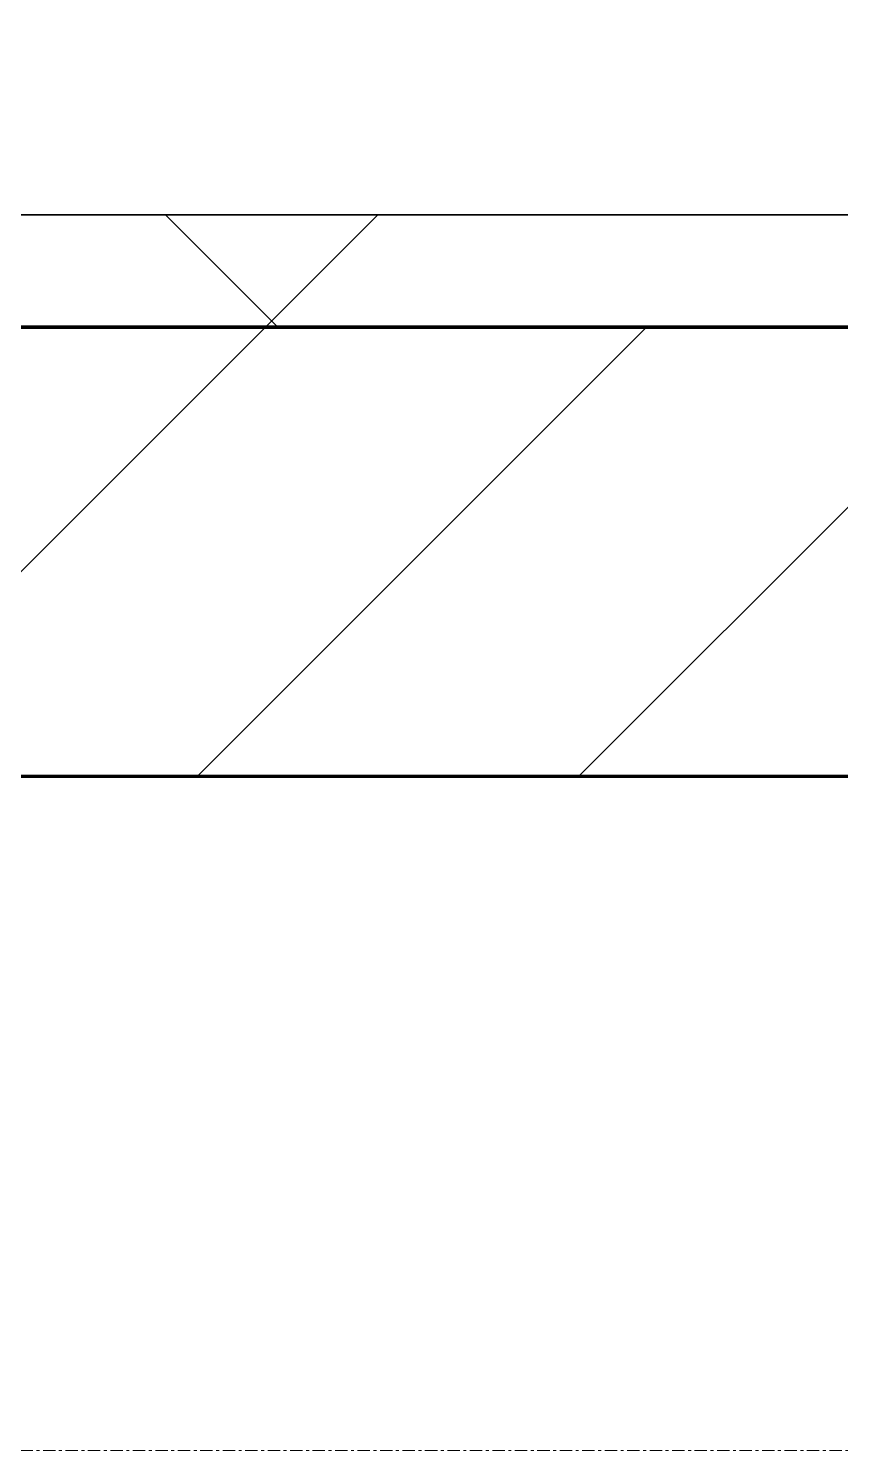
# Model space of a CAD drawing. Header units: millimetres. Extents: x -794334 to -714814, y -17806 to 22403.
# Drawn here: x -773541 to -773180, y -4321 to -3688 of the extents above; entities that cross this region are included whole.
import ezdxf
from ezdxf.xclip import XClip

# ---------------------------------------------------------------- set-up
doc = ezdxf.new("R2010")
doc.units = ezdxf.units.MM
doc.header["$XCLIPFRAME"] = 0
doc.linetypes.add('DPA_Grid _ Level 100', pattern=[10, 5.5, -1.6, 1.3, -1.6])
for name, color, linetype, lineweight in [('A-GLAZ-CURT', 2, 'Continuous', 9), ('A-WALL', 5, 'Continuous', 35), ('A-WALL-FNSH', 2, 'Continuous', 35), ('A-WALL-PATT', 1, 'Continuous', 35), ('S-GRID', 251, 'Continuous', 9), ('WALL-E', 2, 'Continuous', 35)]:
    doc.layers.add(name, color=color, linetype=linetype, lineweight=lineweight)
doc.layers.add('A11_ALU.SOLID SHEET', color=2, linetype='Continuous')

# ---------------------------------------------------------------- blocks, each defined once
blk = doc.blocks.new('*U804')
at = {"layer": 'S-GRID', "linetype": 'DPA_Grid _ Level 100'}
blk.add_line((57942.91, -7900), (-14128.88, -7900), dxfattribs=at)
blk = doc.blocks.new('PPLS-PP19_Custom Tile Pattern - Custom Tile Pattern-V126-4252-01 ENLARGED CONCOURSE LEVEL - REFLECTED CEILING PLAN - SHEET 3')
at = {"layer": 'A-GLAZ-CURT'}
for p, q in [((-300, 0), (300, 0)), ((300, 0), (-300, 0)), ((195.99, 0), (213.31, 0)), ((213.31, 0), (195.99, 0)), ((230.06, 0), (300, 0)), ((-300, -50), (300, -50)), ((300, -50), (-300, -50))]:
    blk.add_line(p, q, dxfattribs=at)
for points, knots in [([(-34.62, 0), (-40.21, 0), (-54.31, 0), (-78.2, 0), (-110.94, 0), (-130.52, 0), (-147.74, 0), (-149.07, 0)], [-8485.103972, -8485.103972, -8485.103972, -8485.103972, -8073.216054, -7508.296369, -7004.680444, -6449.282163, -6277.220794, -6277.220794, -6277.220794, -6277.220794]), ([(-126.5, 0), (-122.44, 0), (-108.71, 0), (-86.68, 0), (-63.44, 0), (-54.4, 0), (-48.53, 0), (-30.79, 0), (-18.03, 0), (8.61, 0), (15.02, 0), (22.91, 0), (28.94, 0), (32.25, 0), (33.27, 0)], [-5231.017328, -5231.017328, -5231.017328, -5231.017328, -4994.692869, -4542.524482, -4008.285538, -3689.699207, -3546.54457, -3315.260113, -2864.387349, -2439.246196, -2084.094819, -1956.422387, -1818.904206, -1757.533512, -1757.533512, -1757.533512, -1757.533512]), ([(-36.33, 0), (-36.43, 0), (-37.27, 0), (-45.02, 0), (-46.13, 0), (-60.59, 0), (-81.23, 0), (-99.51, 0), (-114.02, 0), (-117.28, 0), (-118.78, 0)], [-1855.773136, -1855.773136, -1855.773136, -1855.773136, -1810.870157, -1672.078046, -1405.135169, -1060.00838, -740.068933, -229.489605, -116.330425, 0, 0, 0, 0]), ([(-34.6, 0), (-36.58, 0), (-43.46, 0), (-56.24, 0), (-75.59, 0), (-94, 0), (-112.01, 0), (-114.94, 0), (-115.63, 0)], [-1929.914458, -1929.914458, -1929.914458, -1929.914458, -1792.521578, -1466.981642, -1208.454564, -789.402658, -501.969187, -243.577221, -243.577221, -243.577221, -243.577221]), ([(-36.62, 0), (-36.62, 0), (-40.35, 0), (-44.32, 0), (-58.97, 0), (-82.42, 0), (-96.81, 0), (-102.52, 0)], [-4069.478503, -4069.478503, -4069.478503, -4069.478503, -3858.647035, -3538.256648, -2842.901703, -2193.204658, -1656.474742, -1656.474742, -1656.474742, -1656.474742]), ([(-102.5, 0), (-99.07, 0), (-88.19, 0), (-74.02, 0), (-62.74, 0), (-60.36, 0), (-59.97, 0)], [-6476.227491, -6476.227491, -6476.227491, -6476.227491, -6236.997189, -5713.340575, -5140.470607, -5006.787413, -5006.787413, -5006.787413, -5006.787413]), ([(-102.13, 0), (-100.15, 0), (-93.18, 0), (-71.33, 0), (-50.7, 0), (-35.54, 0), (-34.63, 0)], [-5236.91025, -5236.91025, -5236.91025, -5236.91025, -5103.229623, -4799.173296, -4065.652676, -4019.024145, -4019.024145, -4019.024145, -4019.024145]), ([(-35.02, 0), (-38.01, 0), (-45.75, 0), (-56.37, 0), (-71.66, 0), (-77.83, 0), (-82.66, 0), (-83.28, 0), (-83.28, 0)], [-2573.486295, -2573.486295, -2573.486295, -2573.486295, -2413.671296, -2161.752162, -2006.592567, -1646.621388, -1424.436217, -1393.971743, -1393.971743, -1393.971743, -1393.971743]), ([(-83.28, 0), (-83.28, 0), (-82.91, 0), (-76.14, 0), (-62.97, 0), (-48.14, 0), (-38.03, 0), (-35.34, 0), (-34.82, 0)], [-1393.4169, -1393.4169, -1393.4169, -1393.4169, -1353.722004, -1274.333717, -1073.56893, -651.549973, -296.515819, -214.457191, -214.457191, -214.457191, -214.457191]), ([(-66.39, 0), (-66.39, 0), (-63.63, 0), (-54.2, 0), (-39.89, 0), (-34.53, 0)], [-2493.31794, -2493.31794, -2493.31794, -2493.31794, -2315.303971, -1809.437387, -1051.363704, -1051.363704, -1051.363704, -1051.363704]), ([(-34.64, 0), (-40.56, 0), (-53.7, 0), (-65.77, 0), (-66.37, 0), (-66.38, 0)], [-3318.381343, -3318.381343, -3318.381343, -3318.381343, -2981.410125, -2542.574734, -2498.224237, -2498.224237, -2498.224237, -2498.224237]), ([(-63.63, 0), (-61.49, 0), (-57.39, 0), (-54.49, 0), (-45.2, 0), (-40.79, 0), (-40.46, 0), (-40.44, 0)], [-2969.237017, -2969.237017, -2969.237017, -2969.237017, -2851.217951, -2734.127174, -2474.780881, -2410.990208, -2350.645972, -2350.645972, -2350.645972, -2350.645972]), ([(-58.83, 0), (-58.37, 0), (-57.29, 0), (-54.23, 0), (-46.33, 0), (-42.62, 0), (-41.76, 0)], [-4859.52896, -4859.52896, -4859.52896, -4859.52896, -4680.891996, -4469.85053, -4321.566175, -4270.495146, -4270.495146, -4270.495146, -4270.495146]), ([(-51.83, 0), (-51.83, 0), (-51.78, 0), (-47.4, 0), (-46.01, 0), (-40.22, 0), (-36.78, 0)], [-632.814994, -632.814994, -632.814994, -632.814994, -627.965721, -508.377888, -260.442412, 0, 0, 0, 0]), ([(-34.61, 0), (-38.12, 0), (-45.13, 0), (-51.43, 0), (-51.79, 0)], [-1022.594293, -1022.594293, -1022.594293, -1022.594293, -819.71621, -644.910881, -644.910881, -644.910881, -644.910881]), ([(-41.76, 0), (-39.9, 0), (-37.72, 0), (-36.92, 0), (-36.77, 0)], [-4270.495146, -4270.495146, -4270.495146, -4270.495146, -4161.040818, -4106.245333, -4106.245333, -4106.245333, -4106.245333]), ([(-36.78, 0), (-32.43, 0), (-19.22, 0), (8.83, 0), (43.36, 0), (70.92, 0), (82.12, 0), (83.66, 0)], [-6191.144455, -6191.144455, -6191.144455, -6191.144455, -5862.463379, -5340.621928, -4573.028122, -4094.177415, -3869.465285, -3869.465285, -3869.465285, -3869.465285]), ([(30.82, 0), (29.27, 0), (20.14, 0), (3.54, 0), (-16.58, 0), (-34.76, 0), (-36.04, 0)], [-10462.034656, -10462.034656, -10462.034656, -10462.034656, -10363.088938, -9884.23066, -9424.652049, -9182.880979, -9182.880979, -9182.880979, -9182.880979]), ([(-34.68, 0), (-34.64, 0), (-33.02, 0), (-28.88, 0), (-26.95, 0), (-26.54, 0)], [-9060.996464, -9060.996464, -9060.996464, -9060.996464, -9057.163041, -8919.836787, -8834.607043, -8834.607043, -8834.607043, -8834.607043]), ([(-34.65, 0), (-33.87, 0), (-32.46, 0), (-29.94, 0), (-28.57, 0)], [-205.53373, -205.53373, -205.53373, -205.53373, -83.513472, 0, 0, 0, 0]), ([(-34.62, 0), (-26.29, 0), (-11.99, 0), (4.23, 0), (9.64, 0), (10.14, 0), (10.18, 0)], [-4018.833342, -4018.833342, -4018.833342, -4018.833342, -3589.737505, -3285.047089, -3066.359526, -3044.715262, -3044.715262, -3044.715262, -3044.715262]), ([(-26.75, 0), (-27.82, 0), (-30.83, 0), (-33.96, 0), (-34.59, 0)], [-8718.362214, -8718.362214, -8718.362214, -8718.362214, -8532.293389, -8485.872555, -8485.872555, -8485.872555, -8485.872555]), ([(76.63, 0), (74.8, 0), (67.65, 0), (53.52, 0), (37, 0), (24.07, 0), (12.82, 0), (-2.9, 0), (-20.62, 0), (-29.57, 0), (-34, 0), (-34.13, 0)], [-3095.572228, -3095.572228, -3095.572228, -3095.572228, -2950.589685, -2634.532728, -2313.748533, -2106.613311, -1925.670641, -1617.263037, -1290.787923, -1039.307308, -1031.857409, -1031.857409, -1031.857409, -1031.857409]), ([(31.18, 0), (25.97, 0), (11.99, 0), (-10.25, 0), (-26.66, 0), (-33.97, 0)], [-4496.803627, -4496.803627, -4496.803627, -4496.803627, -4222.080604, -3745.412743, -3330.96565, -3330.96565, -3330.96565, -3330.96565]), ([(9.32, 0), (9.08, 0), (7.65, 0), (2.57, 0), (-12.23, 0), (-23.39, 0), (-31.26, 0), (-33.8, 0)], [-2922.926651, -2922.926651, -2922.926651, -2922.926651, -2882.788014, -2720.818881, -2518.50168, -2125.455881, -1948.617768, -1948.617768, -1948.617768, -1948.617768]), ([(-33.47, 0), (-33.24, 0), (-31.16, 0), (-29.82, 0), (-29.19, 0)], [-999.289695, -999.289695, -999.289695, -999.289695, -963.711516, -666.19313, -666.19313, -666.19313, -666.19313]), ([(-33.34, 0), (-33.34, 0), (-32.93, 0), (-31.16, 0), (-30.52, 0)], [-2415.024266, -2415.024266, -2415.024266, -2415.024266, -2357.633367, -2323.618664, -2323.618664, -2323.618664, -2323.618664]), ([(70.61, 0), (66.16, 0), (55.8, 0), (39.61, 0), (24.74, 0), (2.64, 0), (-17.84, 0), (-30.57, 0), (-31.82, 0), (-32, 0)], [-4647.237329, -4647.237329, -4647.237329, -4647.237329, -4326.416877, -4098.545751, -3766.694881, -3333.063701, -2994.501669, -2698.150104, -2614.070998, -2614.070998, -2614.070998, -2614.070998]), ([(-30.76, 0), (-30.73, 0), (-29.99, 0), (-23.47, 0), (-15.75, 0), (-15.19, 0)], [-54176.191683, -54176.191683, -54176.191683, -54176.191683, -54157.274271, -53749.15266, -53717.791567, -53717.791567, -53717.791567, -53717.791567]), ([(-30.52, 0), (-27.11, 0), (-17.83, 0), (5.99, 0), (22.06, 0), (37.44, 0), (45.92, 0), (57.76, 0), (64.47, 0), (72.74, 0), (75.22, 0), (76.03, 0), (76.21, 0)], [-2323.618664, -2323.618664, -2323.618664, -2323.618664, -2142.497158, -1716.209403, -1206.526904, -1089.329421, -901.315459, -753.071572, -495.328968, -421.953223, -334.951786, -290.452333, -290.452333, -290.452333, -290.452333]), ([(-13, 0), (-14.35, 0), (-17.68, 0), (-25.97, 0), (-29.52, 0), (-30.21, 0)], [-55207.591944, -55207.591944, -55207.591944, -55207.591944, -54789.006179, -54461.685999, -54290.791712, -54290.791712, -54290.791712, -54290.791712]), ([(8.33, 0), (8.19, 0), (7.18, 0), (0.32, 0), (-13.89, 0), (-24.92, 0), (-29.03, 0)], [-3574.286521, -3574.286521, -3574.286521, -3574.286521, -3526.962355, -3285.499107, -2903.012179, -2680.714891, -2680.714891, -2680.714891, -2680.714891]), ([(-28.98, 0), (-28.66, 0), (-27.39, 0), (-24.45, 0), (-22.56, 0)], [-166.548282, -166.548282, -166.548282, -166.548282, -102.06493, 0, 0, 0, 0]), ([(-28.57, 0), (-26.93, 0), (-20.29, 0), (-11.45, 0), (2.08, 0), (13.15, 0), (21.24, 0), (24.62, 0), (24.72, 0), (24.72, 0)], [-5361.429781, -5361.429781, -5361.429781, -5361.429781, -5261.36855, -5050.479954, -4785.90057, -4596.498881, -4445.288762, -4384.376941, -4376.041937, -4376.041937, -4376.041937, -4376.041937]), ([(-22.56, 0), (-20.27, 0), (-17.03, 0), (-11.36, 0), (-7.66, 0), (-6.6, 0), (-6.44, 0)], [-56468.192263, -56468.192263, -56468.192263, -56468.192263, -56344.022017, -56303.229861, -56166.290093, -56124.392176, -56124.392176, -56124.392176, -56124.392176]), ([(-15.19, 0), (-13.07, 0), (7.48, 0), (42.82, 0), (88.72, 0), (120.63, 0), (138.28, 0), (138.53, 0)], [-461.142613, -461.142613, -461.142613, -461.142613, -429.606584, -390.253598, -346.313304, -291.370682, -290.5735, -290.5735, -290.5735, -290.5735]), ([(-6.54, 0), (-6.73, 0), (-7.2, 0), (-7.6, 0), (-7.79, 0)], [-56009.792147, -56009.792147, -56009.792147, -56009.792147, -55949.290093, -55895.192118, -55895.192118, -55895.192118, -55895.192118]), ([(-2.63, 0), (-2.47, 0), (-1.22, 0), (4.92, 0), (15.97, 0), (22.54, 0), (24.49, 0)], [-226.825321, -226.825321, -226.825321, -226.825321, -220.269177, -206.416616, -198.214427, -187.717507, -187.717507, -187.717507, -187.717507]), ([(33.23, 0), (27.67, 0), (11.62, 0), (3.08, 0), (-1.67, 0), (-2.25, 0)], [-304.414652, -304.414652, -304.414652, -304.414652, -285.83788, -246.234814, -234.646884, -234.646884, -234.646884, -234.646884]), ([(24.69, 0), (24.54, 0), (20.99, 0), (15.48, 0), (10.8, 0), (9.63, 0)], [-4368.572414, -4368.572414, -4368.572414, -4368.572414, -4306.476363, -4080.000647, -3772.857994, -3772.857994, -3772.857994, -3772.857994]), ([(18.16, 0), (19.15, 0), (24.25, 0), (25.66, 0), (26.12, 0)], [-5700.113719, -5700.113719, -5700.113719, -5700.113719, -5554.232259, -5302.431367, -5302.431367, -5302.431367, -5302.431367]), ([(32.41, 0), (31.49, 0), (26.98, 0), (20.67, 0), (18.85, 0), (18.16, 0)], [-6175.773004, -6175.773004, -6175.773004, -6175.773004, -6135.05769, -5972.647715, -5832.674503, -5832.674503, -5832.674503, -5832.674503]), ([(27.44, 0), (27.9, 0), (29.16, 0), (31.9, 0), (33.19, 0)], [-5037.309798, -5037.309798, -5037.309798, -5037.309798, -4887.603822, -4781.959805, -4781.959805, -4781.959805, -4781.959805]), ([(53.18, 0), (53.06, 0), (52.22, 0), (44.99, 0), (36.46, 0), (30.82, 0)], [-622.740158, -622.740158, -622.740158, -622.740158, -566.066452, -360.610861, 0, 0, 0, 0]), ([(101.14, 0), (97.7, 0), (74.66, 0), (51.16, 0), (31.18, 0)], [-70.115689, -70.115689, -70.115689, -70.115689, -59.610984, 0, 0, 0, 0]), ([(114.39, 0), (114.2, 0), (112.08, 0), (105.42, 0), (92.38, 0), (85.59, 0), (74.4, 0), (62.26, 0), (51.85, 0), (44.52, 0), (36.12, 0), (33.25, 0)], [-8148.58938, -8148.58938, -8148.58938, -8148.58938, -8105.191388, -7723.759874, -7531.75727, -7135.649961, -6924.452779, -6738.82075, -6548.303034, -6314.283804, -6188.189102, -6188.189102, -6188.189102, -6188.189102]), ([(33.37, 0), (37, 0), (48.37, 0), (71.66, 0), (91.08, 0), (101.14, 0)], [-135.792042, -135.792042, -135.792042, -135.792042, -118.513713, -97.899267, -64.574509, -64.574509, -64.574509, -64.574509]), ([(33.55, 0), (34.39, 0), (39.98, 0), (53.39, 0), (71.67, 0), (84.83, 0), (86.01, 0), (92.51, 0), (94.33, 0)], [-4772.18823, -4772.18823, -4772.18823, -4772.18823, -4705.298446, -4353.683244, -3960.84581, -3759.045785, -3336.541051, -2783.776468, -2783.776468, -2783.776468, -2783.776468]), ([(103.09, 0), (101.08, 0), (86.31, 0), (63.34, 0), (42.18, 0), (34.54, 0), (33.8, 0)], [-375.435014, -375.435014, -375.435014, -375.435014, -369.147452, -330.153101, -307.516438, -305.040949, -305.040949, -305.040949, -305.040949]), ([(33.96, 0), (35.59, 0), (40.59, 0), (51.19, 0), (58.74, 0), (61.34, 0), (61.45, 0)], [-1743.672443, -1743.672443, -1743.672443, -1743.672443, -1645.594513, -1443.202566, -1228.752106, -1120.932285, -1120.932285, -1120.932285, -1120.932285]), ([(100.34, 0), (90.44, 0), (75.15, 0), (57.82, 0), (46.51, 0), (41.18, 0), (36.02, 0), (35.54, 0), (35.54, 0)], [-395.777283, -395.777283, -395.777283, -395.777283, -357.622665, -341.267687, -334.000314, -326.15566, -319.318397, -317.489778, -317.489778, -317.489778, -317.489778]), ([(36.29, 0), (37.77, 0), (48.82, 0), (64.79, 0), (84.89, 0), (97.66, 0), (101.14, 0)], [-314.598523, -314.598523, -314.598523, -314.598523, -305.899624, -287.17622, -249.500363, -234.128216, -234.128216, -234.128216, -234.128216]), ([(61.47, 0), (61.47, 0), (61.21, 0), (54.61, 0), (53.71, 0), (53.56, 0)], [-1113.311073, -1113.311073, -1113.311073, -1113.311073, -1096.402191, -891.204116, -747.28819, -747.28819, -747.28819, -747.28819]), ([(76.22, 0), (75.58, 0), (73.64, 0), (71.05, 0), (70.61, 0)], [-193.634889, -193.634889, -193.634889, -193.634889, -31.537676, 0, 0, 0, 0]), ([(94.4, 0), (94.4, 0), (94.64, 0), (99.11, 0), (108.97, 0), (120.79, 0), (139.94, 0), (163.31, 0), (185.23, 0), (193.62, 0), (194.69, 0), (194.79, 0)], [-2348.345796, -2348.345796, -2348.345796, -2348.345796, -2310.419338, -2233.599744, -2052.234781, -1843.028543, -1530.39897, -1095.004608, -529.74427, -295.064701, -265.121568, -265.121568, -265.121568, -265.121568]), ([(168.37, 0), (167.68, 0), (162.47, 0), (147.02, 0), (118.2, 0), (102.44, 0), (101.14, 0)], [-543.375029, -543.375029, -543.375029, -543.375029, -530.793311, -458.593899, -401.860199, -396.816102, -396.816102, -396.816102, -396.816102]), ([(101.62, 0), (110.34, 0), (125.77, 0), (132.42, 0), (134.6, 0)], [-233.419763, -233.419763, -233.419763, -233.419763, -194.761443, -152.241002, -152.241002, -152.241002, -152.241002]), ([(101.88, 0), (109.27, 0), (116.36, 0), (128.63, 0), (128.95, 0)], [-63.759246, -63.759246, -63.759246, -63.759246, -39.050993, -35.895543, -35.895543, -35.895543, -35.895543]), ([(129.02, 0), (129.02, 0), (124.41, 0), (122.35, 0), (114.96, 0), (108.04, 0), (103.09, 0)], [-35.386604, -35.386604, -35.386604, -35.386604, -31.430235, -22.807238, -15.488593, 0, 0, 0, 0]), ([(157.9, 0), (156.77, 0), (151.67, 0), (143.29, 0), (134.04, 0), (126.24, 0), (118.6, 0), (114.23, 0), (111.98, 0), (105.66, 0), (105.23, 0), (105.23, 0)], [-10292.955006, -10292.955006, -10292.955006, -10292.955006, -10098.273015, -9847.788484, -9677.714971, -9567.007022, -9453.21225, -9220.200448, -9012.77275, -8966.157302, -8929.495943, -8929.495943, -8929.495943, -8929.495943]), ([(105.26, 0), (105.52, 0), (111.01, 0), (112.65, 0), (113.59, 0)], [-8920.561005, -8920.561005, -8920.561005, -8920.561005, -8814.835624, -8577.462505, -8577.462505, -8577.462505, -8577.462505]), ([(128.58, 0), (128.8, 0), (130.16, 0), (139.26, 0), (152.67, 0), (161.24, 0), (162.19, 0), (162.75, 0)], [-633.326174, -633.326174, -633.326174, -633.326174, -627.736123, -618.981161, -602.094757, -592.980799, -581.414464, -581.414464, -581.414464, -581.414464]), ([(137.1, 0), (136, 0), (133.64, 0), (129.87, 0), (129.11, 0)], [-670.405967, -670.405967, -670.405967, -670.405967, -651.020627, -640.742133, -640.742133, -640.742133, -640.742133]), ([(193.8, 0), (193.33, 0), (190.11, 0), (183.13, 0), (171, 0), (161.95, 0), (161.28, 0), (158.35, 0), (157.85, 0), (157.77, 0)], [-11665.349007, -11665.349007, -11665.349007, -11665.349007, -11565.880756, -11105.624034, -10839.086983, -10768.332124, -10666.779182, -10580.760289, -10550.278881, -10550.278881, -10550.278881, -10550.278881]), ([(300, 0), (286.53, 0), (254.22, 0), (207.11, 0), (177.41, 0), (159.34, 0), (158.33, 0), (158.3, 0)], [-285.253232, -285.253232, -285.253232, -285.253232, -244.693688, -187.987675, -143.776725, -129.632772, -123.352749, -123.352749, -123.352749, -123.352749]), ([(159.07, 0), (159.13, 0), (160.84, 0), (165.21, 0), (174.15, 0), (185.98, 0), (208.82, 0), (219.42, 0), (230.06, 0)], [-115.643202, -115.643202, -115.643202, -115.643202, -114.681583, -87.660824, -65.295536, -41.623857, -24.459831, 0, 0, 0, 0]), ([(162.75, 0), (165.4, 0), (170.91, 0), (172.61, 0), (172.61, 0)], [-111.264224, -111.264224, -111.264224, -111.264224, -56.742688, -19.085662, -19.085662, -19.085662, -19.085662]), ([(236.05, 0), (233.23, 0), (226.28, 0), (221.1, 0), (200.27, 0), (182.99, 0), (174.27, 0), (169.67, 0), (168.99, 0)], [-9370.397836, -9370.397836, -9370.397836, -9370.397836, -9221.510254, -9016.44624, -8717.832359, -8253.978395, -8152.463617, -8069.855175, -8069.855175, -8069.855175, -8069.855175]), ([(215.22, 0), (214.62, 0), (210.55, 0), (203.98, 0), (187.54, 0), (175.3, 0), (169.49, 0)], [-203.825446, -203.825446, -203.825446, -203.825446, -198.527383, -184.406837, -162.427601, -142.916156, -142.916156, -142.916156, -142.916156]), ([(171.51, 0), (176.48, 0), (193.23, 0), (201.73, 0), (208.81, 0), (213.9, 0), (241.96, 0), (266.73, 0), (281.71, 0), (291.71, 0), (296.52, 0), (297.86, 0), (298.09, 0)], [-7971.819559, -7971.819559, -7971.819559, -7971.819559, -7784.112253, -7606.717214, -7289.299508, -7042.621073, -6582.165592, -6068.460911, -5766.029927, -5566.724884, -5280.360606, -5199.253518, -5199.253518, -5199.253518, -5199.253518]), ([(172.07, 0), (177.66, 0), (187.87, 0), (201.08, 0), (207.47, 0), (213.96, 0), (215.11, 0)], [-255.364076, -255.364076, -255.364076, -255.364076, -237.955587, -223.92608, -215.862851, -208.75215, -208.75215, -208.75215, -208.75215]), ([(236.86, 0), (233.16, 0), (225.32, 0), (219.94, 0), (219.02, 0)], [-11394.990299, -11394.990299, -11394.990299, -11394.990299, -11162.864862, -10856.732305, -10856.732305, -10856.732305, -10856.732305]), ([(219.9, 0), (220.86, 0), (225.21, 0), (231.77, 0), (235.79, 0)], [-10670.940496, -10670.940496, -10670.940496, -10670.940496, -10511.382485, -10206.460975, -10206.460975, -10206.460975, -10206.460975]), ([(236.91, 0), (240.19, 0), (244.27, 0), (246.54, 0), (246.96, 0)], [-10178.014317, -10178.014317, -10178.014317, -10178.014317, -9925.173265, -9834.877357, -9834.877357, -9834.877357, -9834.877357]), ([(247.1, 0), (246.76, 0), (245.04, 0), (240.92, 0), (237.3, 0), (236.93, 0)], [-9649.085549, -9649.085549, -9649.085549, -9649.085549, -9581.591397, -9406.094246, -9386.065675, -9386.065675, -9386.065675, -9386.065675]), ([(300, 0), (288.22, 0), (266.83, 0), (245.71, 0), (237.78, 0)], [-12528.858583, -12528.858583, -12528.858583, -12528.858583, -11905.454923, -11414.107731, -11414.107731, -11414.107731, -11414.107731]), ([(284.76, 0), (284.76, 0), (285.09, 0), (287.47, 0), (293.59, 0), (297.76, 0), (300, 0)], [-4110.630118, -4110.630118, -4110.630118, -4110.630118, -4053.389046, -3959.664717, -3862.421465, -3746.95702, -3746.95702, -3746.95702, -3746.95702]), ([(297.38, 0), (295.84, 0), (291.62, 0), (285.38, 0), (284.87, 0)], [-4803.172655, -4803.172655, -4803.172655, -4803.172655, -4358.271401, -4143.037883, -4143.037883, -4143.037883, -4143.037883])]:
    blk.add_open_spline(points, degree=3, knots=knots, dxfattribs=at)
for points in [[(-39.84, 0), (-39.08, 0), (-38.11, 0), (-37.36, 0)], [(-36.29, 0), (-36.29, 0), (-35.76, 0), (-34.88, 0)], [(-29.03, 0), (-30.88, 0), (-32.75, 0), (-34.62, 0)], [(24.49, 0), (25.23, 0), (25.72, 0), (26.04, 0)], [(27.89, 0), (29.07, 0), (30.8, 0), (33.24, 0)], [(80.35, 0), (79.57, 0), (78.27, 0), (76.63, 0)], [(84.06, 0), (83.48, 0), (82.41, 0), (81.72, 0)], [(136.44, 0), (125.28, 0), (113.81, 0), (102.17, 0)], [(168.74, 0), (168.74, 0), (169.81, 0), (171.51, 0)], [(195.11, 0), (194.91, 0), (194.44, 0), (193.8, 0)]]:
    blk.add_open_spline(points, degree=3, dxfattribs=at)
blk = doc.blocks.new('PPLS-PP19_Custom Tile Pattern - Custom Tile Pattern-V127-4252-01 ENLARGED CONCOURSE LEVEL - REFLECTED CEILING PLAN - SHEET 3')
at = {"layer": 'A-GLAZ-CURT'}
for p, q in [((-300, 0), (300, 0)), ((300, 0), (-300, 0)), ((-300, -50), (300, -50)), ((300, -50), (-300, -50))]:
    blk.add_line(p, q, dxfattribs=at)
at = {"layer": 'A-GLAZ-CURT', "flags": 128}
blk.add_lwpolyline([(-160.27, 0), (-164.95, 0), (-169.65, 0), (-174.47, 0), (-179.49, 0), (-184.81, 0), (-190.44, 0), (-196.37, 0), (-202.58, 0), (-209.04, 0), (-215.73, 0), (-222.63, 0), (-229.72, 0), (-236.97, 0), (-244.39, 0), (-251.96, 0), (-259.67, 0), (-267.51, 0), (-275.48, 0), (-283.55, 0), (-291.73, 0), (-300, 0)], dxfattribs=at)
at = {"layer": 'A-GLAZ-CURT'}
blk.add_open_spline([(-159.92, 0), (-176.51, 0), (-213.93, 0), (-262.56, 0), (-294.48, 0), (-300, 0)], degree=3, knots=[-16442.455551, -16442.455551, -16442.455551, -16442.455551, -15131.813646, -13729.592194, -13439.944408, -13439.944408, -13439.944408, -13439.944408], dxfattribs=at)
blk = doc.blocks.new('*U1029')
at = {"layer": 'A-GLAZ-CURT'}
for name, p in [('PPLS-PP19_Custom Tile Pattern - Custom Tile Pattern-V126-4252-01 ENLARGED CONCOURSE LEVEL - REFLECTED CEILING PLAN - SHEET 3', (5402.37, -7350)), ('PPLS-PP19_Custom Tile Pattern - Custom Tile Pattern-V127-4252-01 ENLARGED CONCOURSE LEVEL - REFLECTED CEILING PLAN - SHEET 3', (6002.37, -7350))]:
    blk.add_blockref(name, p, dxfattribs=at)
blk = doc.blocks.new('*U1630')
blk.add_lwpolyline([(22690, -750), (19166.45, -750), (19116.45, -700), (18966.44, -550), (-101025.39, -550), (-101025.39, -6704.96), (-96300, -6704.96), (-96300, -7350), (-94497.63, -7350), (17250, -7350), (17250, -6849.96), (18300, -6849.96), (22690, -6849.96)], close=True)

msp = doc.modelspace()

# ---------------------------------------------------------------- block references
at = {"layer": 'A11_ALU.SOLID SHEET'}
ref = msp.add_blockref('*U1630', (-744681.24, 3579.02), dxfattribs=at)
XClip(ref).set_block_clipping_path([(-45802.4668593339, -9620.0029952967), (23702.8690583039, 10334.9999958097)])

# ---------------------------------------------------------------- next in the draw order: hatches: boundary and pattern name
at = {"layer": 'A-WALL-PATT', "lineweight": 9}
h = msp.add_hatch(dxfattribs=at)
h.set_pattern_fill('FP_5', color=256, style=0, pattern_type=2)
h.set_pattern_definition([(45, (0, 0), (-212.13203, 212.13203), []), (135, (0, 0), (-212.13203, -212.13203), [])])
h.paths.add_polyline_path([(-727630.24, -3820.98), (-727382.37, -3820.98), (-727382.37, -3770.98), (-790483.7, -3770.98), (-790483.7, -3820.98), (-727766, -3820.98)])
h = msp.add_hatch(dxfattribs=at)
h.set_pattern_fill('FP_2', color=256, style=0, pattern_type=2)
h.set_pattern_definition([(45, (0, 0), (-84.852814, 84.852814), [])])
h.paths.add_polyline_path([(-727382.37, -4020.98), (-727382.37, -3820.98), (-790483.7, -3820.98), (-790483.7, -4020.98), (-727494.49, -4020.98)])

# ---------------------------------------------------------------- next in the draw order: linework, layer by layer
at = {"layer": 'A-WALL', "color": 7, "lineweight": 70}
for p, q in [((-774380, -3820.98), (-773180, -3820.98)), ((-773180, -3820.98), (-774380, -3820.98)), ((-773180, -3820.98), (-770780, -3820.98)), ((-770780, -3820.98), (-773180, -3820.98)), ((-773180, -4020.98), (-774380, -4020.98)), ((-770780, -4020.98), (-773180, -4020.98))]:
    msp.add_line(p, q, dxfattribs=at)
at = {"layer": 'A-WALL-FNSH', "color": 250}
for p, q in [((-774380, -3770.98), (-773180, -3770.98)), ((-773180, -3770.98), (-770780, -3770.98))]:
    msp.add_line(p, q, dxfattribs=at)
at = {"layer": 'WALL-E'}
for p, q in [((-727382.37, -4020.98), (-790483.7, -4020.98)), ((-790483.7, -4020.98), (-727382.37, -4020.98))]:
    msp.add_line(p, q, dxfattribs=at)

# ---------------------------------------------------------------- next in the draw order: block references
for name in ['*U804', '*U1029']:
    msp.add_blockref(name, (-778882.37, 3579.02))

doc.saveas('drawing.dxf')
